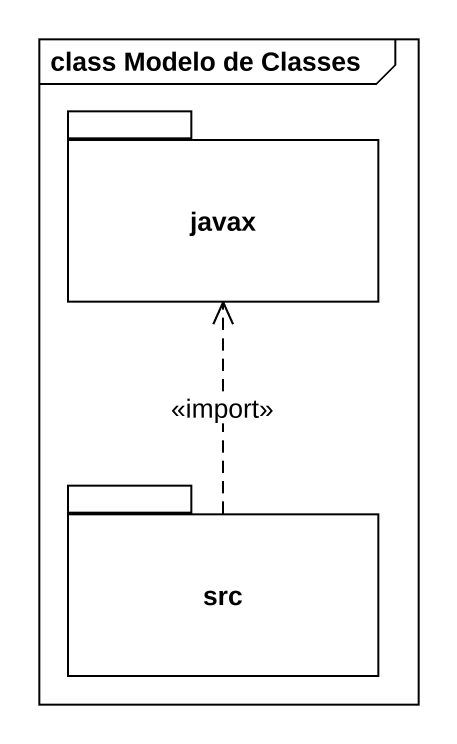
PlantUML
@startuml
mainframe class Modelo de Classes
package javax {
}
package src {
}
src .up.> javax : <<import>>
@enduml
